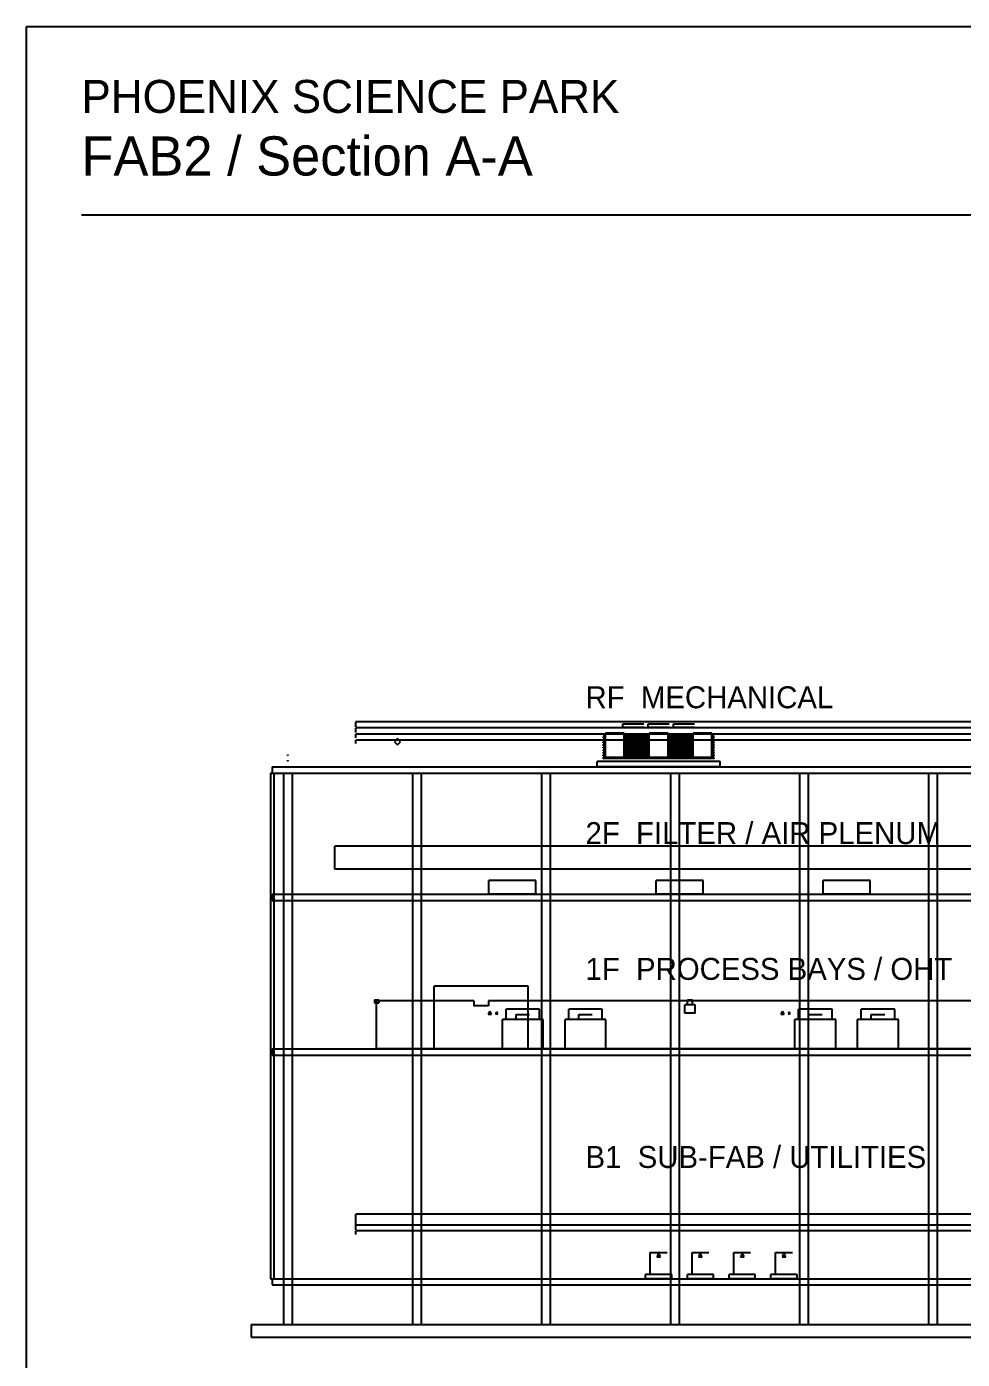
# Model space of a CAD drawing. Header units: millimetres. Extents: x 5250 to 315759, y 5250 to 217500.
# Drawn here: x 5250 to 94823, y 89935 to 217500 of the extents above; entities that cross this region are included whole.
import ezdxf

# ---------------------------------------------------------------- set-up
doc = ezdxf.new("R2010")
doc.units = ezdxf.units.MM

msp = doc.modelspace()

# ---------------------------------------------------------------- linework, layer by layer
at = {"layer": 'cut'}
for p, q in [((30219.69, 147740), (30250, 147792.5)), ((30280.31, 147740), (30219.69, 147740)), ((30219.69, 147190), (30250, 147242.5)), ((30280.31, 147190), (30219.69, 147190)), ((30250, 147792.5), (30280.31, 147740)), ((30250, 147242.5), (30280.31, 147190)), ((28600, 146057.5), (28600, 97657.5)), ((28600, 146057.5), (28900, 146057.5)), ((28750, 146657.5), (28750, 146057.5)), ((28750, 146657.5), (278750, 146657.5)), ((28750, 146057.5), (278750, 146057.5)), ((28900, 146057.5), (28900, 97657.5)), ((29825, 146057.5), (29825, 93257.5)), ((29825, 146057.5), (30675, 146057.5)), ((30675, 146057.5), (30675, 93257.5)), ((42175, 146057.5), (42175, 93257.5)), ((42175, 146057.5), (43025, 146057.5)), ((43025, 146057.5), (43025, 93257.5)), ((54525, 146057.5), (54525, 93257.5)), ((54525, 146057.5), (55375, 146057.5)), ((55375, 146057.5), (55375, 93257.5)), ((66875, 146057.5), (66875, 93257.5)), ((66875, 146057.5), (67725, 146057.5)), ((67725, 146057.5), (67725, 93257.5)), ((79225, 146057.5), (79225, 93257.5)), ((79225, 146057.5), (80075, 146057.5)), ((80075, 146057.5), (80075, 93257.5)), ((91575, 146057.5), (91575, 93257.5)), ((91575, 146057.5), (92425, 146057.5)), ((92425, 146057.5), (92425, 93257.5)), ((28750, 134457.5), (28750, 133857.5)), ((28750, 134457.5), (278750, 134457.5)), ((28750, 133857.5), (278750, 133857.5)), ((38550, 124357.5), (38550, 124057.5)), ((38550, 124357.5), (38950, 124357.5)), ((38550, 124057.5), (38950, 124057.5)), ((38950, 124357.5), (38950, 124057.5)), ((28750, 119657.5), (28750, 119057.5)), ((28750, 119657.5), (278750, 119657.5)), ((28750, 119057.5), (278750, 119057.5)), ((28600, 97657.5), (28900, 97657.5)), ((28750, 97657.5), (28750, 97057.5)), ((28750, 97657.5), (278750, 97657.5)), ((28750, 97057.5), (278750, 97057.5)), ((26750, 93257.5), (26750, 92057.5)), ((26750, 93257.5), (280750, 93257.5)), ((29825, 93257.5), (30675, 93257.5)), ((42175, 93257.5), (43025, 93257.5)), ((54525, 93257.5), (55375, 93257.5)), ((66875, 93257.5), (67725, 93257.5)), ((79225, 93257.5), (80075, 93257.5)), ((91575, 93257.5), (92425, 93257.5)), ((26750, 92057.5), (280750, 92057.5))]:
    msp.add_line(p, q, dxfattribs=at)
at = {"layer": 'equipment'}
for p, q in [((62330, 150757.5), (62355.07, 150757.5)), ((62330, 150457.5), (62330, 150757.5)), ((62355.07, 150757.5), (62429.03, 150757.5)), ((62429.03, 150757.5), (62548.17, 150757.5)), ((62548.17, 150757.5), (62706.51, 150757.5)), ((62706.51, 150757.5), (62896.12, 150757.5)), ((62896.12, 150757.5), (63107.48, 150757.5)), ((63107.48, 150757.5), (63330, 150757.5)), ((63330, 150757.5), (63552.52, 150757.5)), ((63552.52, 150757.5), (63763.88, 150757.5)), ((63763.88, 150757.5), (63953.49, 150757.5)), ((63953.49, 150757.5), (64111.83, 150757.5)), ((64111.83, 150757.5), (64230.97, 150757.5)), ((64230.97, 150757.5), (64304.93, 150757.5)), ((64304.93, 150757.5), (64330, 150757.5)), ((64750, 150757.5), (64775.07, 150757.5)), ((64750, 150457.5), (64750, 150757.5)), ((64775.07, 150757.5), (64849.03, 150757.5)), ((64849.03, 150757.5), (64968.17, 150757.5)), ((64968.17, 150757.5), (65126.51, 150757.5)), ((65126.51, 150757.5), (65316.12, 150757.5)), ((65316.12, 150757.5), (65527.48, 150757.5)), ((65527.48, 150757.5), (65750, 150757.5)), ((65750, 150757.5), (65972.52, 150757.5)), ((65972.52, 150757.5), (66183.88, 150757.5)), ((66183.88, 150757.5), (66373.49, 150757.5)), ((66373.49, 150757.5), (66531.83, 150757.5)), ((66531.83, 150757.5), (66650.97, 150757.5)), ((66650.97, 150757.5), (66724.93, 150757.5)), ((66724.93, 150757.5), (66750, 150757.5)), ((67170, 150757.5), (67195.07, 150757.5)), ((67170, 150457.5), (67170, 150757.5)), ((67195.07, 150757.5), (67269.03, 150757.5)), ((67269.03, 150757.5), (67388.17, 150757.5)), ((67388.17, 150757.5), (67546.51, 150757.5)), ((67546.51, 150757.5), (67736.12, 150757.5)), ((67736.12, 150757.5), (67947.48, 150757.5)), ((67947.48, 150757.5), (68170, 150757.5)), ((68170, 150757.5), (68392.52, 150757.5)), ((68392.52, 150757.5), (68603.88, 150757.5)), ((68603.88, 150757.5), (68793.49, 150757.5)), ((68793.49, 150757.5), (68951.83, 150757.5)), ((68951.83, 150757.5), (69070.97, 150757.5)), ((69070.97, 150757.5), (69144.93, 150757.5)), ((69144.93, 150757.5), (69170, 150757.5)), ((60450, 149707.5), (60450, 149787.5)), ((60650, 149787.5), (60450, 149787.5)), ((60650, 149707.5), (60450, 149707.5)), ((60450, 149457.5), (60450, 149537.5)), ((60650, 149537.5), (60450, 149537.5)), ((60650, 149457.5), (60450, 149457.5)), ((60450, 149207.5), (60450, 149287.5)), ((60650, 149287.5), (60450, 149287.5)), ((60650, 147557.5), (60650, 149857.5)), ((62450, 149857.5), (60650, 149857.5)), ((62330, 150457.5), (62355.07, 150457.5)), ((62355.07, 150457.5), (62429.03, 150457.5)), ((62429.03, 150457.5), (62548.17, 150457.5)), ((62450, 147557.5), (62450, 149857.5)), ((64850, 149787.5), (62450, 149787.5)), ((64850, 149707.5), (62450, 149707.5)), ((64850, 149537.5), (62450, 149537.5)), ((64850, 149457.5), (62450, 149457.5)), ((64850, 149287.5), (62450, 149287.5)), ((62548.17, 150457.5), (62706.51, 150457.5)), ((62706.51, 150457.5), (62896.12, 150457.5)), ((62896.12, 150457.5), (63107.48, 150457.5)), ((63107.48, 150457.5), (63330, 150457.5)), ((63330, 150457.5), (63552.52, 150457.5)), ((63552.52, 150457.5), (63763.88, 150457.5)), ((63763.88, 150457.5), (63953.49, 150457.5)), ((63953.49, 150457.5), (64111.83, 150457.5)), ((64111.83, 150457.5), (64230.97, 150457.5)), ((64230.97, 150457.5), (64304.93, 150457.5)), ((64304.93, 150457.5), (64330, 150457.5)), ((64750, 150457.5), (64775.07, 150457.5)), ((64775.07, 150457.5), (64849.03, 150457.5)), ((64849.03, 150457.5), (64968.17, 150457.5)), ((64850, 147557.5), (64850, 149857.5)), ((66650, 149857.5), (64850, 149857.5)), ((64968.17, 150457.5), (65126.51, 150457.5)), ((65126.51, 150457.5), (65316.12, 150457.5)), ((65316.12, 150457.5), (65527.48, 150457.5)), ((65527.48, 150457.5), (65750, 150457.5)), ((65750, 150457.5), (65972.52, 150457.5)), ((65972.52, 150457.5), (66183.88, 150457.5)), ((66183.88, 150457.5), (66373.49, 150457.5)), ((66373.49, 150457.5), (66531.83, 150457.5)), ((66531.83, 150457.5), (66650.97, 150457.5)), ((66650, 147557.5), (66650, 149857.5)), ((69050, 149787.5), (66650, 149787.5)), ((69050, 149707.5), (66650, 149707.5)), ((69050, 149537.5), (66650, 149537.5)), ((69050, 149457.5), (66650, 149457.5)), ((69050, 149287.5), (66650, 149287.5)), ((66650.97, 150457.5), (66724.93, 150457.5)), ((66724.93, 150457.5), (66750, 150457.5)), ((67170, 150457.5), (67195.07, 150457.5)), ((67195.07, 150457.5), (67269.03, 150457.5)), ((67269.03, 150457.5), (67388.17, 150457.5)), ((67388.17, 150457.5), (67546.51, 150457.5)), ((67546.51, 150457.5), (67736.12, 150457.5)), ((67736.12, 150457.5), (67947.48, 150457.5)), ((67947.48, 150457.5), (68170, 150457.5)), ((68170, 150457.5), (68392.52, 150457.5)), ((68392.52, 150457.5), (68603.88, 150457.5)), ((68603.88, 150457.5), (68793.49, 150457.5)), ((68793.49, 150457.5), (68951.83, 150457.5)), ((68951.83, 150457.5), (69070.97, 150457.5)), ((69050, 147557.5), (69050, 149857.5)), ((70850, 149857.5), (69050, 149857.5)), ((69070.97, 150457.5), (69144.93, 150457.5)), ((69144.93, 150457.5), (69170, 150457.5)), ((70850, 147557.5), (70850, 149857.5)), ((71050, 149787.5), (70850, 149787.5)), ((71050, 149707.5), (70850, 149707.5)), ((71050, 149537.5), (70850, 149537.5)), ((71050, 149457.5), (70850, 149457.5)), ((71050, 149287.5), (70850, 149287.5)), ((71050, 149707.5), (71050, 149787.5)), ((71050, 149457.5), (71050, 149537.5)), ((71050, 149207.5), (71050, 149287.5)), ((60650, 149207.5), (60450, 149207.5)), ((60450, 148957.5), (60450, 149037.5)), ((60650, 149037.5), (60450, 149037.5)), ((60650, 148957.5), (60450, 148957.5)), ((60450, 148707.5), (60450, 148787.5)), ((60650, 148787.5), (60450, 148787.5)), ((60650, 148707.5), (60450, 148707.5)), ((60450, 148457.5), (60450, 148537.5)), ((60650, 148537.5), (60450, 148537.5)), ((60650, 148457.5), (60450, 148457.5)), ((60450, 148207.5), (60450, 148287.5)), ((60650, 148287.5), (60450, 148287.5)), ((60650, 148207.5), (60450, 148207.5)), ((60450, 147957.5), (60450, 148037.5)), ((60650, 148037.5), (60450, 148037.5)), ((64850, 149207.5), (62450, 149207.5)), ((64850, 149037.5), (62450, 149037.5)), ((64850, 148957.5), (62450, 148957.5)), ((64850, 148787.5), (62450, 148787.5)), ((64850, 148707.5), (62450, 148707.5)), ((64850, 148537.5), (62450, 148537.5)), ((64850, 148457.5), (62450, 148457.5)), ((64850, 148287.5), (62450, 148287.5)), ((64850, 148207.5), (62450, 148207.5)), ((64850, 148037.5), (62450, 148037.5)), ((69050, 149207.5), (66650, 149207.5)), ((69050, 149037.5), (66650, 149037.5)), ((69050, 148957.5), (66650, 148957.5)), ((69050, 148787.5), (66650, 148787.5)), ((69050, 148707.5), (66650, 148707.5)), ((69050, 148537.5), (66650, 148537.5)), ((69050, 148457.5), (66650, 148457.5)), ((69050, 148287.5), (66650, 148287.5)), ((69050, 148207.5), (66650, 148207.5)), ((69050, 148037.5), (66650, 148037.5)), ((71050, 149207.5), (70850, 149207.5)), ((71050, 149037.5), (70850, 149037.5)), ((71050, 148957.5), (70850, 148957.5)), ((71050, 148787.5), (70850, 148787.5)), ((71050, 148707.5), (70850, 148707.5)), ((71050, 148537.5), (70850, 148537.5)), ((71050, 148457.5), (70850, 148457.5)), ((71050, 148287.5), (70850, 148287.5)), ((71050, 148207.5), (70850, 148207.5)), ((71050, 148037.5), (70850, 148037.5)), ((71050, 148957.5), (71050, 149037.5)), ((71050, 148707.5), (71050, 148787.5)), ((71050, 148457.5), (71050, 148537.5)), ((71050, 148207.5), (71050, 148287.5)), ((71050, 147957.5), (71050, 148037.5)), ((71650, 147157.5), (59850, 147157.5)), ((59850, 146657.5), (59850, 147157.5)), ((60650, 147957.5), (60450, 147957.5)), ((60450, 147707.5), (60450, 147787.5)), ((60650, 147787.5), (60450, 147787.5)), ((60650, 147707.5), (60450, 147707.5)), ((60450, 147457.5), (60450, 147537.5)), ((71050, 147537.5), (60450, 147537.5)), ((71050, 147457.5), (60450, 147457.5)), ((62450, 147557.5), (60650, 147557.5)), ((64850, 147957.5), (62450, 147957.5)), ((64850, 147787.5), (62450, 147787.5)), ((64850, 147707.5), (62450, 147707.5)), ((66650, 147557.5), (64850, 147557.5)), ((69050, 147957.5), (66650, 147957.5)), ((69050, 147787.5), (66650, 147787.5)), ((69050, 147707.5), (66650, 147707.5)), ((70850, 147557.5), (69050, 147557.5)), ((71050, 147957.5), (70850, 147957.5)), ((71050, 147787.5), (70850, 147787.5)), ((71050, 147707.5), (70850, 147707.5)), ((71050, 147707.5), (71050, 147787.5)), ((71050, 147457.5), (71050, 147537.5)), ((71650, 146657.5), (71650, 147157.5)), ((71650, 146657.5), (59850, 146657.5)), ((49500, 134457.5), (49500, 135757.5)), ((54000, 135757.5), (49500, 135757.5)), ((54000, 134457.5), (54000, 135757.5)), ((65500, 134457.5), (65500, 135757.5)), ((70000, 135757.5), (65500, 135757.5)), ((70000, 134457.5), (70000, 135757.5)), ((81500, 134457.5), (81500, 135757.5)), ((86000, 135757.5), (81500, 135757.5)), ((86000, 134457.5), (86000, 135757.5)), ((54000, 134457.5), (49500, 134457.5)), ((70000, 134457.5), (65500, 134457.5)), ((86000, 134457.5), (81500, 134457.5)), ((44250, 119657.5), (44250, 125657.5)), ((53250, 125657.5), (44250, 125657.5)), ((53250, 119657.5), (53250, 125657.5)), ((68250, 123057.5), (68250, 123857.5)), ((69250, 123857.5), (68250, 123857.5)), ((68500, 123857.5), (68500, 124307.5)), ((69000, 124307.5), (68500, 124307.5)), ((69000, 123857.5), (69000, 124307.5)), ((69250, 123057.5), (69250, 123857.5)), ((69250, 123057.5), (68250, 123057.5)), ((53250, 119657.5), (44250, 119657.5)), ((64950, 100157.5), (64970.06, 100157.5)), ((64950, 98057.5), (64950, 100157.5)), ((64970.06, 100157.5), (65029.22, 100157.5)), ((65029.22, 100157.5), (65124.53, 100157.5)), ((65124.53, 100157.5), (65251.21, 100157.5)), ((65251.21, 100157.5), (65402.89, 100157.5)), ((65402.89, 100157.5), (65571.98, 100157.5)), ((65571.98, 100157.5), (65750, 100157.5)), ((65750, 100057.5), (65576.79, 99757.5)), ((65576.79, 99757.5), (65923.21, 99757.5)), ((65750, 100157.5), (65928.02, 100157.5)), ((65923.21, 99757.5), (65750, 100057.5)), ((65928.02, 100157.5), (66097.11, 100157.5)), ((66097.11, 100157.5), (66248.79, 100157.5)), ((66248.79, 100157.5), (66375.47, 100157.5)), ((66375.47, 100157.5), (66470.78, 100157.5)), ((66470.78, 100157.5), (66529.94, 100157.5)), ((66529.94, 100157.5), (66550, 100157.5)), ((68950, 100157.5), (68970.06, 100157.5)), ((68950, 98057.5), (68950, 100157.5)), ((68970.06, 100157.5), (69029.22, 100157.5)), ((69029.22, 100157.5), (69124.53, 100157.5)), ((69124.53, 100157.5), (69251.21, 100157.5)), ((69251.21, 100157.5), (69402.89, 100157.5)), ((69402.89, 100157.5), (69571.98, 100157.5)), ((69571.98, 100157.5), (69750, 100157.5)), ((69750, 100057.5), (69576.79, 99757.5)), ((69576.79, 99757.5), (69923.21, 99757.5)), ((69750, 100157.5), (69928.02, 100157.5)), ((69923.21, 99757.5), (69750, 100057.5)), ((69928.02, 100157.5), (70097.11, 100157.5)), ((70097.11, 100157.5), (70248.79, 100157.5)), ((70248.79, 100157.5), (70375.47, 100157.5)), ((70375.47, 100157.5), (70470.78, 100157.5)), ((70470.78, 100157.5), (70529.94, 100157.5)), ((70529.94, 100157.5), (70550, 100157.5)), ((72950, 100157.5), (72970.06, 100157.5)), ((72950, 98057.5), (72950, 100157.5)), ((72970.06, 100157.5), (73029.22, 100157.5)), ((73029.22, 100157.5), (73124.53, 100157.5)), ((73124.53, 100157.5), (73251.21, 100157.5)), ((73251.21, 100157.5), (73402.89, 100157.5)), ((73402.89, 100157.5), (73571.98, 100157.5)), ((73571.98, 100157.5), (73750, 100157.5)), ((73750, 100057.5), (73576.79, 99757.5)), ((73576.79, 99757.5), (73923.21, 99757.5)), ((73750, 100157.5), (73928.02, 100157.5)), ((73923.21, 99757.5), (73750, 100057.5)), ((73928.02, 100157.5), (74097.11, 100157.5)), ((74097.11, 100157.5), (74248.79, 100157.5)), ((74248.79, 100157.5), (74375.47, 100157.5)), ((74375.47, 100157.5), (74470.78, 100157.5)), ((74470.78, 100157.5), (74529.94, 100157.5)), ((74529.94, 100157.5), (74550, 100157.5)), ((76950, 100157.5), (76970.06, 100157.5)), ((76950, 98057.5), (76950, 100157.5)), ((76970.06, 100157.5), (77029.22, 100157.5)), ((77029.22, 100157.5), (77124.53, 100157.5)), ((77124.53, 100157.5), (77251.21, 100157.5)), ((77251.21, 100157.5), (77402.89, 100157.5)), ((77402.89, 100157.5), (77571.98, 100157.5)), ((77571.98, 100157.5), (77750, 100157.5)), ((77750, 100057.5), (77576.79, 99757.5)), ((77576.79, 99757.5), (77923.21, 99757.5)), ((77750, 100157.5), (77928.02, 100157.5)), ((77923.21, 99757.5), (77750, 100057.5)), ((77928.02, 100157.5), (78097.11, 100157.5)), ((78097.11, 100157.5), (78248.79, 100157.5)), ((78248.79, 100157.5), (78375.47, 100157.5)), ((78375.47, 100157.5), (78470.78, 100157.5)), ((78470.78, 100157.5), (78529.94, 100157.5)), ((78529.94, 100157.5), (78550, 100157.5)), ((64500, 97657.5), (64500, 98057.5)), ((67000, 98057.5), (64500, 98057.5)), ((67000, 97657.5), (64500, 97657.5)), ((67000, 97657.5), (67000, 98057.5)), ((68500, 97657.5), (68500, 98057.5)), ((71000, 98057.5), (68500, 98057.5)), ((71000, 97657.5), (68500, 97657.5)), ((71000, 97657.5), (71000, 98057.5)), ((72500, 97657.5), (72500, 98057.5)), ((75000, 98057.5), (72500, 98057.5)), ((75000, 97657.5), (72500, 97657.5)), ((75000, 97657.5), (75000, 98057.5)), ((76500, 97657.5), (76500, 98057.5)), ((79000, 98057.5), (76500, 98057.5)), ((79000, 97657.5), (76500, 97657.5)), ((79000, 97657.5), (79000, 98057.5))]:
    msp.add_line(p, q, dxfattribs=at)
at = {"layer": 'frame'}
for p, q in [((5250, 217500), (309750, 217500)), ((5250, 5250), (5250, 217500)), ((10500, 199500), (304500, 199500))]:
    msp.add_line(p, q, dxfattribs=at)
at = {"layer": 'interiors'}
for p, q in [((38750, 119657.5), (38750, 124257.5)), ((48050, 124257.5), (38750, 124257.5)), ((48050, 124257.5), (48050, 123757.5)), ((49450, 123757.5), (48050, 123757.5)), ((268750, 124257.5), (49450, 124257.5)), ((49450, 124257.5), (49450, 123757.5)), ((51150, 122457.5), (51150, 123457.5)), ((54350, 123457.5), (51150, 123457.5)), ((52100, 122957.5), (52116.3, 122957.5)), ((52100, 122457.5), (52100, 122957.5)), ((52116.3, 122957.5), (52164.37, 122957.5)), ((52164.37, 122957.5), (52241.81, 122957.5)), ((52241.81, 122957.5), (52344.73, 122957.5)), ((52344.73, 122957.5), (52467.98, 122957.5)), ((52467.98, 122957.5), (52605.36, 122957.5)), ((52605.36, 122957.5), (52750, 122957.5)), ((52750, 122957.5), (52894.64, 122957.5)), ((52894.64, 122957.5), (53032.02, 122957.5)), ((53032.02, 122957.5), (53155.27, 122957.5)), ((53155.27, 122957.5), (53258.19, 122957.5)), ((53258.19, 122957.5), (53335.63, 122957.5)), ((53335.63, 122957.5), (53383.7, 122957.5)), ((53383.7, 122957.5), (53400, 122957.5)), ((54350, 122457.5), (54350, 123457.5)), ((57150, 122457.5), (57150, 123457.5)), ((60350, 123457.5), (57150, 123457.5)), ((58100, 122957.5), (58116.3, 122957.5)), ((58100, 122457.5), (58100, 122957.5)), ((58116.3, 122957.5), (58164.37, 122957.5)), ((58164.37, 122957.5), (58241.81, 122957.5)), ((58241.81, 122957.5), (58344.73, 122957.5)), ((58344.73, 122957.5), (58467.98, 122957.5)), ((58467.98, 122957.5), (58605.36, 122957.5)), ((58605.36, 122957.5), (58750, 122957.5)), ((58750, 122957.5), (58894.64, 122957.5)), ((58894.64, 122957.5), (59032.02, 122957.5)), ((59032.02, 122957.5), (59155.27, 122957.5)), ((59155.27, 122957.5), (59258.19, 122957.5)), ((59258.19, 122957.5), (59335.63, 122957.5)), ((59335.63, 122957.5), (59383.7, 122957.5)), ((59383.7, 122957.5), (59400, 122957.5)), ((60350, 122457.5), (60350, 123457.5)), ((79150, 122457.5), (79150, 123457.5)), ((82350, 123457.5), (79150, 123457.5)), ((80100, 122957.5), (80116.3, 122957.5)), ((80100, 122457.5), (80100, 122957.5)), ((80116.3, 122957.5), (80164.37, 122957.5)), ((80164.37, 122957.5), (80241.81, 122957.5)), ((80241.81, 122957.5), (80344.73, 122957.5)), ((80344.73, 122957.5), (80467.98, 122957.5)), ((80467.98, 122957.5), (80605.36, 122957.5)), ((80605.36, 122957.5), (80750, 122957.5)), ((80750, 122957.5), (80894.64, 122957.5)), ((80894.64, 122957.5), (81032.02, 122957.5)), ((81032.02, 122957.5), (81155.27, 122957.5)), ((81155.27, 122957.5), (81258.19, 122957.5)), ((81258.19, 122957.5), (81335.63, 122957.5)), ((81335.63, 122957.5), (81383.7, 122957.5)), ((81383.7, 122957.5), (81400, 122957.5)), ((82350, 122457.5), (82350, 123457.5)), ((85150, 122457.5), (85150, 123457.5)), ((88350, 123457.5), (85150, 123457.5)), ((86100, 122957.5), (86116.3, 122957.5)), ((86100, 122457.5), (86100, 122957.5)), ((86116.3, 122957.5), (86164.37, 122957.5)), ((86164.37, 122957.5), (86241.81, 122957.5)), ((86241.81, 122957.5), (86344.73, 122957.5)), ((86344.73, 122957.5), (86467.98, 122957.5)), ((86467.98, 122957.5), (86605.36, 122957.5)), ((86605.36, 122957.5), (86750, 122957.5)), ((86750, 122957.5), (86894.64, 122957.5)), ((86894.64, 122957.5), (87032.02, 122957.5)), ((87032.02, 122957.5), (87155.27, 122957.5)), ((87155.27, 122957.5), (87258.19, 122957.5)), ((87258.19, 122957.5), (87335.63, 122957.5)), ((87335.63, 122957.5), (87383.7, 122957.5)), ((87383.7, 122957.5), (87400, 122957.5)), ((88350, 122457.5), (88350, 123457.5)), ((50800, 119657.5), (50800, 122457.5)), ((54700, 122457.5), (50800, 122457.5)), ((54700, 119657.5), (54700, 122457.5)), ((56800, 119657.5), (56800, 122457.5)), ((60700, 122457.5), (56800, 122457.5)), ((60700, 119657.5), (60700, 122457.5)), ((78800, 119657.5), (78800, 122457.5)), ((82700, 122457.5), (78800, 122457.5)), ((82700, 119657.5), (82700, 122457.5)), ((84800, 119657.5), (84800, 122457.5)), ((88700, 122457.5), (84800, 122457.5)), ((88700, 119657.5), (88700, 122457.5)), ((268750, 119657.5), (38750, 119657.5)), ((54700, 119657.5), (50800, 119657.5)), ((60700, 119657.5), (56800, 119657.5)), ((82700, 119657.5), (78800, 119657.5)), ((88700, 119657.5), (84800, 119657.5))]:
    msp.add_line(p, q, dxfattribs=at)
at = {"layer": 'piping'}
for p, q in [((36750, 150936.61), (36750, 150942.5)), ((270750, 150942.5), (36750, 150942.5)), ((36750, 150919.23), (36750, 150936.61)), ((36750, 150891.23), (36750, 150919.23)), ((36750, 150854.02), (36750, 150891.23)), ((36750, 150809.46), (36750, 150854.02)), ((36750, 150759.79), (36750, 150809.46)), ((36750, 150707.5), (36750, 150759.79)), ((36750, 150655.21), (36750, 150707.5)), ((36750, 150605.54), (36750, 150655.21)), ((36750, 150560.98), (36750, 150605.54)), ((36750, 150523.77), (36750, 150560.98)), ((36750, 150495.77), (36750, 150523.77)), ((36750, 150478.39), (36750, 150495.77)), ((36750, 150472.5), (36750, 150478.39)), ((36750, 150362.23), (36750, 150367.5)), ((270750, 150367.5), (36750, 150367.5)), ((36750, 150346.7), (36750, 150362.23)), ((36750, 150321.68), (36750, 150346.7)), ((36750, 150288.43), (36750, 150321.68)), ((36750, 150248.62), (36750, 150288.43)), ((36750, 150204.23), (36750, 150248.62)), ((36750, 150157.5), (36750, 150204.23)), ((36750, 150110.77), (36750, 150157.5)), ((36750, 150066.38), (36750, 150110.77)), ((36750, 150026.57), (36750, 150066.38)), ((36750, 149993.32), (36750, 150026.57)), ((36750, 149968.3), (36750, 149993.32)), ((36750, 149952.77), (36750, 149968.3)), ((36750, 149947.5), (36750, 149952.77)), ((36750, 149787.86), (36750, 149792.5)), ((270750, 149792.5), (36750, 149792.5)), ((36750, 149774.18), (36750, 149787.86)), ((36750, 149752.14), (36750, 149774.18)), ((36750, 149722.85), (36750, 149752.14)), ((36750, 149687.77), (36750, 149722.85)), ((36750, 149648.67), (36750, 149687.77)), ((36750, 149607.5), (36750, 149648.67)), ((36750, 149566.33), (36750, 149607.5)), ((36750, 149527.23), (36750, 149566.33)), ((36750, 149492.15), (36750, 149527.23)), ((36750, 149462.86), (36750, 149492.15)), ((36750, 149440.82), (36750, 149462.86)), ((36750, 149427.14), (36750, 149440.82)), ((36750, 149422.5), (36750, 149427.14)), ((40750, 149357.5), (40450, 149057.5)), ((41050, 149057.5), (40750, 149357.5)), ((36750, 149213.49), (36750, 149217.5)), ((270750, 149217.5), (36750, 149217.5)), ((36750, 149201.66), (36750, 149213.49)), ((36750, 149182.59), (36750, 149201.66)), ((36750, 149157.26), (36750, 149182.59)), ((36750, 149126.92), (36750, 149157.26)), ((36750, 149093.1), (36750, 149126.92)), ((36750, 149057.5), (36750, 149093.1)), ((36750, 149021.9), (36750, 149057.5)), ((36750, 148988.08), (36750, 149021.9)), ((36750, 148957.74), (36750, 148988.08)), ((36750, 148932.41), (36750, 148957.74)), ((36750, 148913.34), (36750, 148932.41)), ((36750, 148901.51), (36750, 148913.34)), ((36750, 148897.5), (36750, 148901.51)), ((40450, 149057.5), (40750, 148757.5)), ((40750, 148757.5), (41050, 149057.5)), ((34750, 136857.5), (34750, 139057.5)), ((272750, 139057.5), (34750, 139057.5)), ((272750, 136857.5), (34750, 136857.5)), ((49600, 123247.5), (49435.46, 122962.5)), ((49435.46, 122962.5), (49764.54, 122962.5)), ((49764.54, 122962.5), (49600, 123247.5)), ((50250, 123177.5), (50146.08, 122997.5)), ((50146.08, 122997.5), (50353.92, 122997.5)), ((50353.92, 122997.5), (50250, 123177.5)), ((77600, 123247.5), (77435.46, 122962.5)), ((77435.46, 122962.5), (77764.54, 122962.5)), ((77764.54, 122962.5), (77600, 123247.5)), ((78250, 123177.5), (78146.08, 122997.5)), ((78146.08, 122997.5), (78353.92, 122997.5)), ((78353.92, 122997.5), (78250, 123177.5)), ((36750, 103840.23), (36750, 103847.5)), ((270750, 103847.5), (36750, 103847.5)), ((36750, 103818.78), (36750, 103840.23)), ((36750, 103784.23), (36750, 103818.78)), ((36750, 103738.31), (36750, 103784.23)), ((36750, 103683.33), (36750, 103738.31)), ((36750, 103622.03), (36750, 103683.33)), ((36750, 103557.5), (36750, 103622.03)), ((36750, 103492.97), (36750, 103557.5)), ((36750, 103431.67), (36750, 103492.97)), ((36750, 103376.69), (36750, 103431.67)), ((36750, 103330.77), (36750, 103376.69)), ((36750, 103296.22), (36750, 103330.77)), ((36750, 103301.23), (36750, 103307.5)), ((36750, 103282.74), (36750, 103301.23)), ((36750, 103274.77), (36750, 103296.22)), ((36750, 103252.96), (36750, 103282.74)), ((36750, 103267.5), (36750, 103274.77)), ((36750, 103213.37), (36750, 103252.96)), ((36750, 103165.97), (36750, 103213.37)), ((36750, 103113.13), (36750, 103165.97)), ((36750, 103057.5), (36750, 103113.13)), ((36750, 103001.87), (36750, 103057.5)), ((36750, 102949.03), (36750, 103001.87)), ((36750, 102901.63), (36750, 102949.03)), ((36750, 102862.04), (36750, 102901.63)), ((36750, 102832.26), (36750, 102862.04)), ((36750, 102813.77), (36750, 102832.26)), ((36750, 102807.5), (36750, 102813.77)), ((36750, 102762.23), (36750, 102767.5)), ((270750, 102767.5), (36750, 102767.5)), ((36750, 102746.7), (36750, 102762.23)), ((36750, 102721.68), (36750, 102746.7)), ((36750, 102688.43), (36750, 102721.68)), ((36750, 102648.62), (36750, 102688.43)), ((36750, 102604.23), (36750, 102648.62)), ((36750, 102557.5), (36750, 102604.23)), ((36750, 102510.77), (36750, 102557.5)), ((36750, 102466.38), (36750, 102510.77)), ((36750, 102426.57), (36750, 102466.38)), ((36750, 102393.32), (36750, 102426.57)), ((36750, 102368.3), (36750, 102393.32)), ((36750, 102352.77), (36750, 102368.3)), ((36750, 102347.5), (36750, 102352.77)), ((36750, 102223.24), (36750, 102227.5)), ((270750, 102227.5), (36750, 102227.5)), ((36750, 102210.66), (36750, 102223.24)), ((36750, 102190.41), (36750, 102210.66)), ((36750, 102163.49), (36750, 102190.41)), ((36750, 102131.26), (36750, 102163.49)), ((36750, 102095.33), (36750, 102131.26)), ((36750, 102057.5), (36750, 102095.33)), ((36750, 102019.67), (36750, 102057.5)), ((36750, 101983.74), (36750, 102019.67)), ((36750, 101951.51), (36750, 101983.74)), ((36750, 101924.59), (36750, 101951.51)), ((36750, 101904.34), (36750, 101924.59)), ((36750, 101891.76), (36750, 101904.34)), ((36750, 101887.5), (36750, 101891.76))]:
    msp.add_line(p, q, dxfattribs=at)

# ---------------------------------------------------------------- texts
at = {"layer": 'annotation'}
for s, height, p in [('PHOENIX SCIENCE PARK', 3150, (10500, 209250)), ('FAB2 / Section A-A', 3750, (10500, 203250)), ('RF  MECHANICAL', 2100, (58750, 152257.5)), ('2F  FILTER / AIR PLENUM', 2100, (58750, 139257.5)), ('1F  PROCESS BAYS / OHT', 2100, (58750, 126257.5)), ('B1  SUB-FAB / UTILITIES', 2100, (58750, 108257.5))]:
    msp.add_text(s, height=height, dxfattribs=at).set_placement(p)

doc.saveas('drawing.dxf')
